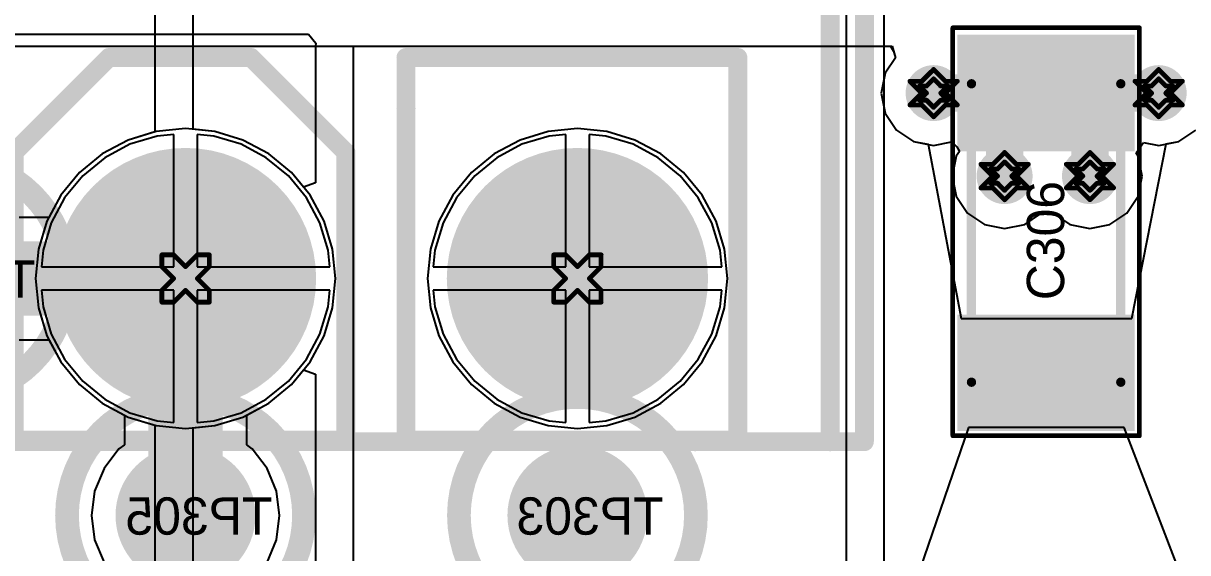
# Model space of a CAD drawing. Header units: millimetres. Extents: x 5 to 399, y 5 to 287.
# Drawn here: x 212.87 to 225.35, y 169.02 to 174.7 of the extents above; entities that cross this region are included whole.
import ezdxf

# ---------------------------------------------------------------- set-up
doc = ezdxf.new("R2010")
doc.units = ezdxf.units.MM
for name, color, linetype in [('BottomLayer', 5, 'Continuous'), ('BottomOverlay', 54, 'Continuous'), ('BottomPaste', 16, 'Continuous'), ('BottomSolder', 6, 'Continuous'), ('DrillDrawing', 1, 'Continuous'), ('DrillGuide', 244, 'Continuous'), ('Mechanical13', 56, 'Continuous'), ('MidLayer1', 16, 'Continuous'), ('MidLayer2', 76, 'Continuous'), ('MultiLayer', 9, 'Continuous'), ('PadHoleLayer', 156, 'Continuous'), ('TopLayer', 1, 'Continuous'), ('TopOverlay', 2, 'Continuous'), ('TopPaste', 8, 'Continuous'), ('TopSolder', 216, 'Continuous'), ('ViaHoleLayer', 16, 'Continuous')]:
    doc.layers.add(name, color=color, linetype=linetype)

# ---------------------------------------------------------------- blocks, each defined once
blk = doc.blocks.new('TP1_5MM_B_149')
at = {"layer": 'BottomLayer', "const_width": 0.75}
blk.add_lwpolyline([(-0.375, 0, 1), (0.375, 0, 1)], format="xyb", close=True, dxfattribs=at)
at = {"layer": 'BottomOverlay'}
for points, const_width in [([(1.27, 0, 1), (-1.27, 0, 1)], 0.254), ([(-1.333, 0, 1), (-1.206, 0, 1)], 0.127), ([(1.206, 0, 1), (1.333, 0, 1)], 0.127)]:
    blk.add_lwpolyline(points, format="xyb", close=True, dxfattribs=dict(at, const_width=const_width))
at = {"layer": 'BottomPaste', "const_width": 0.75}
blk.add_lwpolyline([(-0.375, 0, 1), (0.375, 0, 1)], format="xyb", close=True, dxfattribs=at)
at = {"layer": 'BottomSolder', "const_width": 0.75}
blk.add_lwpolyline([(-0.375, 0, 1), (0.375, 0, 1)], format="xyb", close=True, dxfattribs=at)
blk = doc.blocks.new('TP1_5MM_B_154')
at = {"layer": 'BottomLayer', "const_width": 0.75}
blk.add_lwpolyline([(-0.375, 0, 1), (0.375, 0, 1)], format="xyb", close=True, dxfattribs=at)
at = {"layer": 'BottomOverlay'}
for points, const_width in [([(1.27, 0, 1), (-1.27, 0, 1)], 0.254), ([(-1.333, 0, 1), (-1.206, 0, 1)], 0.127), ([(1.206, 0, 1), (1.333, 0, 1)], 0.127)]:
    blk.add_lwpolyline(points, format="xyb", close=True, dxfattribs=dict(at, const_width=const_width))
at = {"layer": 'BottomPaste', "const_width": 0.75}
blk.add_lwpolyline([(-0.375, 0, 1), (0.375, 0, 1)], format="xyb", close=True, dxfattribs=at)
at = {"layer": 'BottomSolder', "const_width": 0.75}
blk.add_lwpolyline([(-0.375, 0, 1), (0.375, 0, 1)], format="xyb", close=True, dxfattribs=at)
blk = doc.blocks.new('MOLEX_M_______4P_90_180____173')
at = {"layer": 'BottomLayer', "const_width": 1.35}
for points in [[(-2.775, -2.75, 1), (-1.425, -2.75, 1)], [(1.425, -2.75, 1), (2.775, -2.75, 1)]]:
    blk.add_lwpolyline(points, format="xyb", close=True, dxfattribs=at)
at = {"layer": 'BottomSolder', "const_width": 1.4}
for points in [[(-2.8, -2.75, 1), (-1.4, -2.75, 1)], [(1.4, -2.75, 1), (2.8, -2.75, 1)]]:
    blk.add_lwpolyline(points, format="xyb", close=True, dxfattribs=at)
at = {"layer": 'MidLayer1', "const_width": 1.35}
for points in [[(-2.775, -2.75, 1), (-1.425, -2.75, 1)], [(1.425, -2.75, 1), (2.775, -2.75, 1)]]:
    blk.add_lwpolyline(points, format="xyb", close=True, dxfattribs=at)
at = {"layer": 'MidLayer2', "const_width": 1.35}
for points in [[(-2.775, -2.75, 1), (-1.425, -2.75, 1)], [(1.425, -2.75, 1), (2.775, -2.75, 1)]]:
    blk.add_lwpolyline(points, format="xyb", close=True, dxfattribs=at)
at = {"layer": 'MultiLayer', "const_width": 1.35}
for points in [[(-2.775, -2.75, 1), (-1.425, -2.75, 1)], [(1.425, -2.75, 1), (2.775, -2.75, 1)]]:
    blk.add_lwpolyline(points, format="xyb", close=True, dxfattribs=at)
at = {"layer": 'PadHoleLayer', "const_width": 0.85}
for points in [[(-2.525, -2.75, 1), (-1.675, -2.75, 1)], [(1.675, -2.75, 1), (2.525, -2.75, 1)]]:
    blk.add_lwpolyline(points, format="xyb", close=True, dxfattribs=at)
at = {"layer": 'TopLayer', "const_width": 1.35}
for points in [[(-2.775, -2.75, 1), (-1.425, -2.75, 1)], [(1.425, -2.75, 1), (2.775, -2.75, 1)]]:
    blk.add_lwpolyline(points, format="xyb", close=True, dxfattribs=at)
at = {"layer": 'TopOverlay', "const_width": 0.203}
for points in [[(4.809, -4.5), (4.809, 16.644)], [(5.175, -4.5), (5.175, 5.054)], [(-3.937, -1.397), (-2.921, -0.381)], [(-2.921, -0.381), (-1.397, -0.381)], [(-1.397, -0.381), (-0.381, -1.397)], [(0.263, -0.928), (0.263, -0.381)], [(0.263, -0.381), (3.819, -0.381)], [(3.819, -0.928), (3.819, -0.381)], [(0.263, -4.484), (0.263, -0.928)], [(3.819, -4.484), (3.819, -0.928)], [(-3.937, -1.944), (-3.937, -1.397)], [(-0.381, -1.944), (-0.381, -1.397)], [(-3.937, -4.484), (-3.937, -1.944)], [(-0.381, -4.484), (-0.381, -1.944)], [(-5.173, -4.5), (3.363, -4.5)], [(-3.937, -4.484), (-0.381, -4.484)], [(0.263, -4.484), (3.819, -4.484)], [(3.363, -4.5), (4.809, -4.5)], [(4.809, -4.5), (5.175, -4.5)]]:
    blk.add_lwpolyline(points, dxfattribs=at)
at = {"layer": 'TopOverlay', "const_width": 0.102}
for points in [[(-2.972, -0.381, 1), (-2.87, -0.381, 1)], [(-2.972, -0.381, 1), (-2.87, -0.381, 1)], [(-1.448, -0.381, 1), (-1.346, -0.381, 1)], [(-1.448, -0.381, 1), (-1.346, -0.381, 1)], [(0.212, -0.381, 1), (0.314, -0.381, 1)], [(0.212, -0.381, 1), (0.314, -0.381, 1)], [(3.768, -0.381, 1), (3.87, -0.381, 1)], [(3.768, -0.381, 1), (3.87, -0.381, 1)], [(0.212, -0.928, 1), (0.314, -0.928, 1)], [(0.212, -0.928, 1), (0.314, -0.928, 1)], [(3.768, -0.928, 1), (3.87, -0.928, 1)], [(3.768, -0.928, 1), (3.87, -0.928, 1)], [(-3.988, -1.397, 1), (-3.886, -1.397, 1)], [(-3.988, -1.397, 1), (-3.886, -1.397, 1)], [(-0.432, -1.397, 1), (-0.33, -1.397, 1)], [(-0.432, -1.397, 1), (-0.33, -1.397, 1)], [(-3.988, -1.944, 1), (-3.886, -1.944, 1)], [(-3.988, -1.944, 1), (-3.886, -1.944, 1)], [(-0.432, -1.944, 1), (-0.33, -1.944, 1)], [(-0.432, -1.944, 1), (-0.33, -1.944, 1)], [(-3.988, -4.484, 1), (-3.886, -4.484, 1)], [(-3.988, -4.484, 1), (-3.886, -4.484, 1)], [(-0.432, -4.484, 1), (-0.33, -4.484, 1)], [(-0.432, -4.484, 1), (-0.33, -4.484, 1)], [(0.212, -4.484, 1), (0.314, -4.484, 1)], [(0.212, -4.484, 1), (0.314, -4.484, 1)], [(3.312, -4.5, 1), (3.414, -4.5, 1)], [(3.312, -4.5, 1), (3.414, -4.5, 1)], [(3.768, -4.484, 1), (3.87, -4.484, 1)], [(3.768, -4.484, 1), (3.87, -4.484, 1)], [(4.758, -4.5, 1), (4.86, -4.5, 1)], [(4.758, -4.5, 1), (4.86, -4.5, 1)], [(4.758, -4.5, 1), (4.86, -4.5, 1)], [(5.124, -4.5, 1), (5.225, -4.5, 1)], [(5.124, -4.5, 1), (5.225, -4.5, 1)]]:
    blk.add_lwpolyline(points, format="xyb", close=True, dxfattribs=at)
at = {"layer": 'TopSolder', "const_width": 1.4}
for points in [[(-2.8, -2.75, 1), (-1.4, -2.75, 1)], [(1.4, -2.75, 1), (2.8, -2.75, 1)]]:
    blk.add_lwpolyline(points, format="xyb", close=True, dxfattribs=at)
blk = doc.blocks.new('1206_C_231')
at = {"layer": 'Mechanical13', "const_width": 0.1}
for points in [[(1.6, 0.8), (-1.6, 0.8)], [(-1.6, -0.8), (-1.6, 0.8)], [(1.6, -0.8), (1.6, 0.8)], [(1.6, -0.8), (-1.6, -0.8)]]:
    blk.add_lwpolyline(points, dxfattribs=at)
at = {"layer": 'Mechanical13', "const_width": 0.05}
for points in [[(-1.625, 0.8, 1), (-1.575, 0.8, 1)], [(-1.625, 0.8, 1), (-1.575, 0.8, 1)], [(1.575, 0.8, 1), (1.625, 0.8, 1)], [(1.575, 0.8, 1), (1.625, 0.8, 1)], [(-1.625, -0.8, 1), (-1.575, -0.8, 1)], [(-1.625, -0.8, 1), (-1.575, -0.8, 1)], [(1.575, -0.8, 1), (1.625, -0.8, 1)], [(1.575, -0.8, 1), (1.625, -0.8, 1)]]:
    blk.add_lwpolyline(points, format="xyb", close=True, dxfattribs=at)
at = {"layer": 'TopLayer'}
for points in [[(-0.925, -0.9), (-0.925, 0.9), (-2.075, -0.9), (-2.075, 0.9)], [(2.075, -0.9), (2.075, 0.9), (0.925, -0.9), (0.925, 0.9)]]:
    blk.add_solid(points, dxfattribs=at)
at = {"layer": 'TopOverlay', "const_width": 0.05}
for points in [[(-2.2, -1), (-2.2, 1)], [(2.175, 1), (-2.2, 1)], [(2.175, -1), (2.175, 1)], [(2.175, -1), (-2.2, -1)]]:
    blk.add_lwpolyline(points, dxfattribs=at)
at = {"layer": 'TopOverlay', "const_width": 0.025}
for points in [[(-2.213, 1, 1), (-2.188, 1, 1)], [(-2.213, 1, 1), (-2.188, 1, 1)], [(2.163, 1, 1), (2.187, 1, 1)], [(2.163, 1, 1), (2.187, 1, 1)], [(-2.213, -1, 1), (-2.188, -1, 1)], [(-2.213, -1, 1), (-2.188, -1, 1)], [(2.163, -1, 1), (2.187, -1, 1)], [(2.163, -1, 1), (2.187, -1, 1)]]:
    blk.add_lwpolyline(points, format="xyb", close=True, dxfattribs=at)
at = {"layer": 'TopPaste'}
for points in [[(-0.925, -0.9), (-0.925, 0.9), (-2.075, -0.9), (-2.075, 0.9)], [(2.075, -0.9), (2.075, 0.9), (0.925, -0.9), (0.925, 0.9)]]:
    blk.add_solid(points, dxfattribs=at)
at = {"layer": 'TopSolder'}
for points in [[(-0.875, -0.95), (-0.875, 0.95), (-2.125, -0.95), (-2.125, 0.95)], [(2.125, -0.95), (2.125, 0.95), (0.875, -0.95), (0.875, 0.95)]]:
    blk.add_solid(points, dxfattribs=at)
blk = doc.blocks.new('TP1_5MM_B_295')
at = {"layer": 'BottomLayer', "const_width": 0.75}
blk.add_lwpolyline([(-0.375, 0, 1), (0.375, 0, 1)], format="xyb", close=True, dxfattribs=at)
at = {"layer": 'BottomOverlay'}
for points, const_width in [([(1.27, 0, 1), (-1.27, 0, 1)], 0.254), ([(-1.333, 0, 1), (-1.206, 0, 1)], 0.127), ([(1.206, 0, 1), (1.333, 0, 1)], 0.127)]:
    blk.add_lwpolyline(points, format="xyb", close=True, dxfattribs=dict(at, const_width=const_width))
at = {"layer": 'BottomPaste', "const_width": 0.75}
blk.add_lwpolyline([(-0.375, 0, 1), (0.375, 0, 1)], format="xyb", close=True, dxfattribs=at)
at = {"layer": 'BottomSolder', "const_width": 0.75}
blk.add_lwpolyline([(-0.375, 0, 1), (0.375, 0, 1)], format="xyb", close=True, dxfattribs=at)

msp = doc.modelspace()

# ---------------------------------------------------------------- linework, layer by layer
at = {"layer": 'BottomLayer'}
for p, q in [((203.922, 174.582), (215.93, 174.582)), ((215.93, 174.582), (216.01, 174.484)), ((216.01, 174.484), (216.005, 174.455)), ((216.005, 174.455), (216.005, 172.988)), ((216.412, 168.563), (216.412, 174.455)), ((216.412, 174.455), (222.184, 174.455)), ((222.184, 174.455), (222.22, 174.328)), ((222.22, 174.328), (222.111, 174.165)), ((222.111, 174.165), (222.068, 173.95)), ((222.068, 173.95), (222.111, 173.736)), ((222.111, 173.736), (222.233, 173.554)), ((214.299, 173.539), (213.997, 173.447)), ((214.612, 173.57), (214.299, 173.539)), ((214.926, 173.539), (214.612, 173.57)), ((215.228, 173.447), (214.926, 173.539)), ((218.509, 173.489), (218.216, 173.401)), ((218.687, 173.507), (218.509, 173.489)), ((218.687, 172.087), (218.687, 173.507)), ((219.116, 173.489), (218.937, 173.507)), ((218.937, 173.507), (218.937, 172.087)), ((219.408, 173.401), (219.116, 173.489)), ((222.233, 173.554), (222.415, 173.432)), ((225.256, 173.432), (225.438, 173.554)), ((213.997, 173.447), (213.719, 173.299)), ((215.506, 173.299), (215.228, 173.447)), ((218.216, 173.401), (217.947, 173.257)), ((219.678, 173.257), (219.408, 173.401)), ((222.415, 173.432), (222.629, 173.389)), ((222.629, 173.389), (222.822, 173.428)), ((222.822, 173.428), (222.877, 173.375)), ((222.877, 173.375), (222.906, 173.325)), ((224.799, 173.309), (224.877, 173.422)), ((224.877, 173.422), (225.041, 173.389)), ((225.041, 173.389), (225.256, 173.432)), ((213.719, 173.299), (213.476, 173.099)), ((215.749, 173.099), (215.506, 173.299)), ((217.947, 173.257), (217.711, 173.063)), ((219.914, 173.063), (219.678, 173.257)), ((222.872, 173.274), (222.829, 173.06)), ((222.906, 173.325), (222.872, 173.274)), ((224.823, 173.274), (224.799, 173.309)), ((224.865, 173.06), (224.823, 173.274)), ((213.476, 173.099), (213.276, 172.855)), ((215.878, 172.942), (215.749, 173.099)), ((216.005, 172.988), (215.878, 172.942)), ((217.711, 173.063), (217.517, 172.827)), ((220.107, 172.827), (219.914, 173.063)), ((222.829, 173.06), (222.872, 172.845)), ((224.823, 172.845), (224.865, 173.06)), ((213.276, 172.855), (213.149, 172.617)), ((222.872, 172.845), (222.994, 172.663)), ((224.701, 172.663), (224.823, 172.845)), ((217.517, 172.827), (217.373, 172.558)), ((220.251, 172.558), (220.107, 172.827)), ((213.149, 172.617), (212.83, 172.617)), ((222.994, 172.663), (223.176, 172.542)), ((223.605, 172.542), (223.765, 172.649)), ((223.765, 172.649), (223.847, 172.659)), ((223.847, 172.659), (223.93, 172.649)), ((223.93, 172.649), (224.09, 172.542)), ((224.519, 172.542), (224.701, 172.663)), ((217.373, 172.558), (217.285, 172.266)), ((220.34, 172.266), (220.251, 172.558)), ((223.176, 172.542), (223.39, 172.499)), ((223.39, 172.499), (223.605, 172.542)), ((224.09, 172.542), (224.305, 172.499)), ((224.305, 172.499), (224.519, 172.542)), ((217.285, 172.266), (217.267, 172.087)), ((220.358, 172.087), (220.34, 172.266)), ((217.267, 172.087), (218.687, 172.087)), ((218.937, 172.087), (220.358, 172.087)), ((218.687, 171.837), (217.267, 171.837)), ((217.267, 171.837), (217.285, 171.658)), ((218.687, 170.417), (218.687, 171.837)), ((220.358, 171.837), (218.937, 171.837)), ((218.937, 171.837), (218.937, 170.417)), ((220.34, 171.658), (220.358, 171.837)), ((217.285, 171.658), (217.373, 171.366)), ((220.251, 171.366), (220.34, 171.658)), ((217.373, 171.366), (217.517, 171.096)), ((220.107, 171.096), (220.251, 171.366)), ((212.83, 171.306), (213.149, 171.306)), ((213.149, 171.306), (213.276, 171.069)), ((217.517, 171.096), (217.711, 170.86)), ((219.914, 170.86), (220.107, 171.096)), ((213.276, 171.069), (213.476, 170.825)), ((215.749, 170.825), (215.878, 170.981)), ((215.878, 170.981), (216.005, 170.936)), ((216.005, 170.936), (216.005, 168.563)), ((217.711, 170.86), (217.947, 170.667)), ((219.678, 170.667), (219.914, 170.86)), ((213.476, 170.825), (213.719, 170.625)), ((215.506, 170.625), (215.749, 170.825)), ((213.719, 170.625), (213.957, 170.498)), ((215.268, 170.498), (215.506, 170.625)), ((217.947, 170.667), (218.216, 170.523)), ((219.408, 170.523), (219.678, 170.667)), ((213.957, 170.498), (213.957, 170.179)), ((215.268, 170.179), (215.268, 170.498)), ((218.216, 170.523), (218.509, 170.434)), ((219.116, 170.434), (219.408, 170.523)), ((218.509, 170.434), (218.687, 170.417)), ((218.937, 170.417), (219.116, 170.434)), ((213.899, 170.135), (213.739, 169.926)), ((213.957, 170.179), (213.899, 170.135)), ((215.326, 170.135), (215.268, 170.179)), ((215.486, 169.926), (215.326, 170.135)), ((213.739, 169.926), (213.638, 169.683)), ((215.587, 169.683), (215.486, 169.926)), ((213.638, 169.683), (213.604, 169.422)), ((215.621, 169.422), (215.587, 169.683)), ((213.604, 169.422), (213.638, 169.161)), ((215.587, 169.161), (215.621, 169.422)), ((213.638, 169.161), (213.739, 168.917)), ((215.486, 168.917), (215.587, 169.161))]:
    msp.add_line(p, q, dxfattribs=at)
for points, const_width in [([(222.479, 173.95, 1), (222.779, 173.95, 1)], 0.3), ([(224.891, 173.95, 1), (225.191, 173.95, 1)], 0.3), ([(223.24, 173.06, 1), (223.54, 173.06, 1)], 0.3), ([(224.155, 173.06, 1), (224.455, 173.06, 1)], 0.3), ([(214.412, 171.962, 1), (214.812, 171.962, 1)], 0.4), ([(214.412, 171.962, 1), (214.812, 171.962, 1)], 0.4), ([(214.412, 169.422, 1), (214.812, 169.422, 1)], 0.4)]:
    msp.add_lwpolyline(points, format="xyb", close=True, dxfattribs=dict(at, const_width=const_width))
at = {"layer": 'BottomLayer', "const_width": 0.8}
for points in [[(212.072, 171.962), (214.612, 171.962)], [(214.612, 169.422), (214.612, 171.962)]]:
    msp.add_lwpolyline(points, dxfattribs=at)
at = {"layer": 'DrillDrawing', "const_width": 0.0508}
for points in [[(222.502, 174.077), (222.629, 174.204)], [(222.629, 174.204), (222.756, 174.077)], [(224.914, 174.077), (225.041, 174.204)], [(225.041, 174.204), (225.168, 174.077)], [(222.375, 174.077), (222.502, 173.95)], [(222.375, 174.077), (222.502, 174.077)], [(222.553, 174.026), (222.629, 174.103)], [(222.629, 174.103), (222.705, 174.026)], [(222.756, 174.077), (222.883, 174.077)], [(222.756, 173.95), (222.883, 174.077)], [(224.787, 174.077), (224.914, 173.95)], [(224.787, 174.077), (224.914, 174.077)], [(224.965, 174.026), (225.041, 174.103)], [(225.041, 174.103), (225.117, 174.026)], [(225.168, 174.077), (225.295, 174.077)], [(225.168, 173.95), (225.295, 174.077)], [(222.375, 173.823), (222.502, 173.95)], [(222.477, 174.026), (222.553, 173.95)], [(222.477, 174.026), (222.553, 174.026)], [(222.477, 173.874), (222.553, 173.95)], [(222.705, 174.026), (222.782, 174.026)], [(222.705, 173.95), (222.782, 174.026)], [(222.705, 173.95), (222.782, 173.874)], [(222.756, 173.95), (222.883, 173.823)], [(224.787, 173.823), (224.914, 173.95)], [(224.889, 174.026), (224.965, 173.95)], [(224.889, 174.026), (224.965, 174.026)], [(224.889, 173.874), (224.965, 173.95)], [(225.117, 174.026), (225.194, 174.026)], [(225.117, 173.95), (225.194, 174.026)], [(225.117, 173.95), (225.194, 173.874)], [(225.168, 173.95), (225.295, 173.823)], [(222.375, 173.823), (222.502, 173.823)], [(222.477, 173.874), (222.553, 173.874)], [(222.502, 173.823), (222.629, 173.696)], [(222.553, 173.874), (222.629, 173.798)], [(222.629, 173.798), (222.705, 173.874)], [(222.629, 173.696), (222.756, 173.823)], [(222.705, 173.874), (222.782, 173.874)], [(222.756, 173.823), (222.883, 173.823)], [(224.787, 173.823), (224.914, 173.823)], [(224.889, 173.874), (224.965, 173.874)], [(224.914, 173.823), (225.041, 173.696)], [(224.965, 173.874), (225.041, 173.798)], [(225.041, 173.798), (225.117, 173.874)], [(225.041, 173.696), (225.168, 173.823)], [(225.117, 173.874), (225.194, 173.874)], [(225.168, 173.823), (225.295, 173.823)], [(223.263, 173.187), (223.39, 173.314)], [(223.39, 173.314), (223.517, 173.187)], [(224.178, 173.187), (224.305, 173.314)], [(224.305, 173.314), (224.432, 173.187)], [(223.136, 173.187), (223.263, 173.06)], [(223.136, 173.187), (223.263, 173.187)], [(223.314, 173.136), (223.39, 173.212)], [(223.39, 173.212), (223.466, 173.136)], [(223.517, 173.187), (223.644, 173.187)], [(223.517, 173.06), (223.644, 173.187)], [(224.051, 173.187), (224.178, 173.06)], [(224.051, 173.187), (224.178, 173.187)], [(224.228, 173.136), (224.305, 173.212)], [(224.305, 173.212), (224.381, 173.136)], [(224.432, 173.187), (224.559, 173.187)], [(224.432, 173.06), (224.559, 173.187)], [(223.136, 172.933), (223.263, 173.06)], [(223.238, 173.136), (223.314, 173.06)], [(223.238, 173.136), (223.314, 173.136)], [(223.238, 172.984), (223.314, 173.06)], [(223.466, 173.136), (223.543, 173.136)], [(223.466, 173.06), (223.543, 173.136)], [(223.466, 173.06), (223.543, 172.984)], [(223.517, 173.06), (223.644, 172.933)], [(224.051, 172.933), (224.178, 173.06)], [(224.152, 173.136), (224.228, 173.06)], [(224.152, 173.136), (224.228, 173.136)], [(224.152, 172.984), (224.228, 173.06)], [(224.381, 173.136), (224.457, 173.136)], [(224.381, 173.06), (224.457, 173.136)], [(224.381, 173.06), (224.457, 172.984)], [(224.432, 173.06), (224.559, 172.933)], [(223.136, 172.933), (223.263, 172.933)], [(223.238, 172.984), (223.314, 172.984)], [(223.263, 172.933), (223.39, 172.806)], [(223.314, 172.984), (223.39, 172.907)], [(223.39, 172.907), (223.466, 172.984)], [(223.39, 172.806), (223.517, 172.933)], [(223.466, 172.984), (223.543, 172.984)], [(223.517, 172.933), (223.644, 172.933)], [(224.051, 172.933), (224.178, 172.933)], [(224.152, 172.984), (224.228, 172.984)], [(224.178, 172.933), (224.305, 172.806)], [(224.228, 172.984), (224.305, 172.907)], [(224.305, 172.907), (224.381, 172.984)], [(224.305, 172.806), (224.432, 172.933)], [(224.381, 172.984), (224.457, 172.984)], [(224.432, 172.933), (224.559, 172.933)], [(214.358, 172.089), (214.358, 172.216)], [(214.358, 172.216), (214.485, 172.216)], [(214.485, 172.216), (214.612, 172.089)], [(214.612, 172.089), (214.739, 172.216)], [(214.739, 172.216), (214.866, 172.216)], [(214.866, 172.089), (214.866, 172.216)], [(218.558, 172.089), (218.558, 172.216)], [(218.558, 172.216), (218.685, 172.216)], [(218.685, 172.216), (218.812, 172.089)], [(218.812, 172.089), (218.939, 172.216)], [(218.939, 172.216), (219.066, 172.216)], [(219.066, 172.089), (219.066, 172.216)], [(214.358, 172.089), (214.485, 171.962)], [(214.739, 171.962), (214.866, 172.089)], [(218.558, 172.089), (218.685, 171.962)], [(218.939, 171.962), (219.066, 172.089)], [(214.358, 171.835), (214.485, 171.962)], [(214.739, 171.962), (214.866, 171.835)], [(218.558, 171.835), (218.685, 171.962)], [(218.939, 171.962), (219.066, 171.835)], [(214.358, 171.708), (214.358, 171.835)], [(214.485, 171.708), (214.612, 171.835)], [(214.612, 171.835), (214.739, 171.708)], [(214.866, 171.708), (214.866, 171.835)], [(218.558, 171.708), (218.558, 171.835)], [(218.685, 171.708), (218.812, 171.835)], [(218.812, 171.835), (218.939, 171.708)], [(219.066, 171.708), (219.066, 171.835)], [(214.358, 171.708), (214.485, 171.708)], [(214.739, 171.708), (214.866, 171.708)], [(218.558, 171.708), (218.685, 171.708)], [(218.939, 171.708), (219.066, 171.708)]]:
    msp.add_lwpolyline(points, dxfattribs=at)
at = {"layer": 'DrillDrawing', "const_width": 0.0254}
for points in [[(222.616, 174.204, 1), (222.642, 174.204, 1)], [(222.616, 174.204, 1), (222.642, 174.204, 1)], [(225.028, 174.204, 1), (225.054, 174.204, 1)], [(225.028, 174.204, 1), (225.054, 174.204, 1)], [(222.362, 174.077, 1), (222.388, 174.077, 1)], [(222.362, 174.077, 1), (222.388, 174.077, 1)], [(222.489, 174.077, 1), (222.515, 174.077, 1)], [(222.489, 174.077, 1), (222.515, 174.077, 1)], [(222.616, 174.103, 1), (222.642, 174.103, 1)], [(222.616, 174.103, 1), (222.642, 174.103, 1)], [(222.743, 174.077, 1), (222.769, 174.077, 1)], [(222.743, 174.077, 1), (222.769, 174.077, 1)], [(222.87, 174.077, 1), (222.896, 174.077, 1)], [(222.87, 174.077, 1), (222.896, 174.077, 1)], [(224.774, 174.077, 1), (224.8, 174.077, 1)], [(224.774, 174.077, 1), (224.8, 174.077, 1)], [(224.901, 174.077, 1), (224.927, 174.077, 1)], [(224.901, 174.077, 1), (224.927, 174.077, 1)], [(225.028, 174.103, 1), (225.054, 174.103, 1)], [(225.028, 174.103, 1), (225.054, 174.103, 1)], [(225.155, 174.077, 1), (225.181, 174.077, 1)], [(225.155, 174.077, 1), (225.181, 174.077, 1)], [(225.282, 174.077, 1), (225.308, 174.077, 1)], [(225.282, 174.077, 1), (225.308, 174.077, 1)], [(222.464, 174.026, 1), (222.489, 174.026, 1)], [(222.464, 174.026, 1), (222.489, 174.026, 1)], [(222.489, 173.95, 1), (222.515, 173.95, 1)], [(222.489, 173.95, 1), (222.515, 173.95, 1)], [(222.54, 174.026, 1), (222.566, 174.026, 1)], [(222.54, 174.026, 1), (222.566, 174.026, 1)], [(222.54, 173.95, 1), (222.566, 173.95, 1)], [(222.54, 173.95, 1), (222.566, 173.95, 1)], [(222.693, 174.026, 1), (222.718, 174.026, 1)], [(222.693, 174.026, 1), (222.718, 174.026, 1)], [(222.693, 173.95, 1), (222.718, 173.95, 1)], [(222.693, 173.95, 1), (222.718, 173.95, 1)], [(222.743, 173.95, 1), (222.769, 173.95, 1)], [(222.743, 173.95, 1), (222.769, 173.95, 1)], [(222.769, 174.026, 1), (222.794, 174.026, 1)], [(222.769, 174.026, 1), (222.794, 174.026, 1)], [(224.876, 174.026, 1), (224.901, 174.026, 1)], [(224.876, 174.026, 1), (224.901, 174.026, 1)], [(224.901, 173.95, 1), (224.927, 173.95, 1)], [(224.901, 173.95, 1), (224.927, 173.95, 1)], [(224.952, 174.026, 1), (224.978, 174.026, 1)], [(224.952, 174.026, 1), (224.978, 174.026, 1)], [(224.952, 173.95, 1), (224.978, 173.95, 1)], [(224.952, 173.95, 1), (224.978, 173.95, 1)], [(225.105, 174.026, 1), (225.13, 174.026, 1)], [(225.105, 174.026, 1), (225.13, 174.026, 1)], [(225.105, 173.95, 1), (225.13, 173.95, 1)], [(225.105, 173.95, 1), (225.13, 173.95, 1)], [(225.155, 173.95, 1), (225.181, 173.95, 1)], [(225.155, 173.95, 1), (225.181, 173.95, 1)], [(225.181, 174.026, 1), (225.206, 174.026, 1)], [(225.181, 174.026, 1), (225.206, 174.026, 1)], [(222.362, 173.823, 1), (222.388, 173.823, 1)], [(222.362, 173.823, 1), (222.388, 173.823, 1)], [(222.464, 173.874, 1), (222.489, 173.874, 1)], [(222.464, 173.874, 1), (222.489, 173.874, 1)], [(222.489, 173.823, 1), (222.515, 173.823, 1)], [(222.489, 173.823, 1), (222.515, 173.823, 1)], [(222.54, 173.874, 1), (222.566, 173.874, 1)], [(222.54, 173.874, 1), (222.566, 173.874, 1)], [(222.693, 173.874, 1), (222.718, 173.874, 1)], [(222.693, 173.874, 1), (222.718, 173.874, 1)], [(222.743, 173.823, 1), (222.769, 173.823, 1)], [(222.743, 173.823, 1), (222.769, 173.823, 1)], [(222.769, 173.874, 1), (222.794, 173.874, 1)], [(222.769, 173.874, 1), (222.794, 173.874, 1)], [(222.87, 173.823, 1), (222.896, 173.823, 1)], [(222.87, 173.823, 1), (222.896, 173.823, 1)], [(224.774, 173.823, 1), (224.8, 173.823, 1)], [(224.774, 173.823, 1), (224.8, 173.823, 1)], [(224.876, 173.874, 1), (224.901, 173.874, 1)], [(224.876, 173.874, 1), (224.901, 173.874, 1)], [(224.901, 173.823, 1), (224.927, 173.823, 1)], [(224.901, 173.823, 1), (224.927, 173.823, 1)], [(224.952, 173.874, 1), (224.978, 173.874, 1)], [(224.952, 173.874, 1), (224.978, 173.874, 1)], [(225.105, 173.874, 1), (225.13, 173.874, 1)], [(225.105, 173.874, 1), (225.13, 173.874, 1)], [(225.155, 173.823, 1), (225.181, 173.823, 1)], [(225.155, 173.823, 1), (225.181, 173.823, 1)], [(225.181, 173.874, 1), (225.206, 173.874, 1)], [(225.181, 173.874, 1), (225.206, 173.874, 1)], [(225.282, 173.823, 1), (225.308, 173.823, 1)], [(225.282, 173.823, 1), (225.308, 173.823, 1)], [(222.616, 173.798, 1), (222.642, 173.798, 1)], [(222.616, 173.798, 1), (222.642, 173.798, 1)], [(222.616, 173.696, 1), (222.642, 173.696, 1)], [(222.616, 173.696, 1), (222.642, 173.696, 1)], [(225.028, 173.798, 1), (225.054, 173.798, 1)], [(225.028, 173.798, 1), (225.054, 173.798, 1)], [(225.028, 173.696, 1), (225.054, 173.696, 1)], [(225.028, 173.696, 1), (225.054, 173.696, 1)], [(223.377, 173.314, 1), (223.403, 173.314, 1)], [(223.377, 173.314, 1), (223.403, 173.314, 1)], [(224.292, 173.314, 1), (224.317, 173.314, 1)], [(224.292, 173.314, 1), (224.317, 173.314, 1)], [(223.123, 173.187, 1), (223.149, 173.187, 1)], [(223.123, 173.187, 1), (223.149, 173.187, 1)], [(223.25, 173.187, 1), (223.276, 173.187, 1)], [(223.25, 173.187, 1), (223.276, 173.187, 1)], [(223.377, 173.212, 1), (223.403, 173.212, 1)], [(223.377, 173.212, 1), (223.403, 173.212, 1)], [(223.504, 173.187, 1), (223.53, 173.187, 1)], [(223.504, 173.187, 1), (223.53, 173.187, 1)], [(223.631, 173.187, 1), (223.657, 173.187, 1)], [(223.631, 173.187, 1), (223.657, 173.187, 1)], [(224.038, 173.187, 1), (224.063, 173.187, 1)], [(224.038, 173.187, 1), (224.063, 173.187, 1)], [(224.165, 173.187, 1), (224.19, 173.187, 1)], [(224.165, 173.187, 1), (224.19, 173.187, 1)], [(224.292, 173.212, 1), (224.317, 173.212, 1)], [(224.292, 173.212, 1), (224.317, 173.212, 1)], [(224.419, 173.187, 1), (224.444, 173.187, 1)], [(224.419, 173.187, 1), (224.444, 173.187, 1)], [(224.546, 173.187, 1), (224.571, 173.187, 1)], [(224.546, 173.187, 1), (224.571, 173.187, 1)], [(223.225, 173.136, 1), (223.25, 173.136, 1)], [(223.225, 173.136, 1), (223.25, 173.136, 1)], [(223.25, 173.06, 1), (223.276, 173.06, 1)], [(223.25, 173.06, 1), (223.276, 173.06, 1)], [(223.301, 173.136, 1), (223.327, 173.136, 1)], [(223.301, 173.136, 1), (223.327, 173.136, 1)], [(223.301, 173.06, 1), (223.327, 173.06, 1)], [(223.301, 173.06, 1), (223.327, 173.06, 1)], [(223.454, 173.136, 1), (223.479, 173.136, 1)], [(223.454, 173.136, 1), (223.479, 173.136, 1)], [(223.454, 173.06, 1), (223.479, 173.06, 1)], [(223.454, 173.06, 1), (223.479, 173.06, 1)], [(223.504, 173.06, 1), (223.53, 173.06, 1)], [(223.504, 173.06, 1), (223.53, 173.06, 1)], [(223.53, 173.136, 1), (223.555, 173.136, 1)], [(223.53, 173.136, 1), (223.555, 173.136, 1)], [(224.139, 173.136, 1), (224.165, 173.136, 1)], [(224.139, 173.136, 1), (224.165, 173.136, 1)], [(224.165, 173.06, 1), (224.19, 173.06, 1)], [(224.165, 173.06, 1), (224.19, 173.06, 1)], [(224.216, 173.136, 1), (224.241, 173.136, 1)], [(224.216, 173.136, 1), (224.241, 173.136, 1)], [(224.216, 173.06, 1), (224.241, 173.06, 1)], [(224.216, 173.06, 1), (224.241, 173.06, 1)], [(224.368, 173.136, 1), (224.393, 173.136, 1)], [(224.368, 173.136, 1), (224.393, 173.136, 1)], [(224.368, 173.06, 1), (224.393, 173.06, 1)], [(224.368, 173.06, 1), (224.393, 173.06, 1)], [(224.419, 173.06, 1), (224.444, 173.06, 1)], [(224.419, 173.06, 1), (224.444, 173.06, 1)], [(224.444, 173.136, 1), (224.47, 173.136, 1)], [(224.444, 173.136, 1), (224.47, 173.136, 1)], [(223.123, 172.933, 1), (223.149, 172.933, 1)], [(223.123, 172.933, 1), (223.149, 172.933, 1)], [(223.225, 172.984, 1), (223.25, 172.984, 1)], [(223.225, 172.984, 1), (223.25, 172.984, 1)], [(223.25, 172.933, 1), (223.276, 172.933, 1)], [(223.25, 172.933, 1), (223.276, 172.933, 1)], [(223.301, 172.984, 1), (223.327, 172.984, 1)], [(223.301, 172.984, 1), (223.327, 172.984, 1)], [(223.454, 172.984, 1), (223.479, 172.984, 1)], [(223.454, 172.984, 1), (223.479, 172.984, 1)], [(223.504, 172.933, 1), (223.53, 172.933, 1)], [(223.504, 172.933, 1), (223.53, 172.933, 1)], [(223.53, 172.984, 1), (223.555, 172.984, 1)], [(223.53, 172.984, 1), (223.555, 172.984, 1)], [(223.631, 172.933, 1), (223.657, 172.933, 1)], [(223.631, 172.933, 1), (223.657, 172.933, 1)], [(224.038, 172.933, 1), (224.063, 172.933, 1)], [(224.038, 172.933, 1), (224.063, 172.933, 1)], [(224.139, 172.984, 1), (224.165, 172.984, 1)], [(224.139, 172.984, 1), (224.165, 172.984, 1)], [(224.165, 172.933, 1), (224.19, 172.933, 1)], [(224.165, 172.933, 1), (224.19, 172.933, 1)], [(224.216, 172.984, 1), (224.241, 172.984, 1)], [(224.216, 172.984, 1), (224.241, 172.984, 1)], [(224.368, 172.984, 1), (224.393, 172.984, 1)], [(224.368, 172.984, 1), (224.393, 172.984, 1)], [(224.419, 172.933, 1), (224.444, 172.933, 1)], [(224.419, 172.933, 1), (224.444, 172.933, 1)], [(224.444, 172.984, 1), (224.47, 172.984, 1)], [(224.444, 172.984, 1), (224.47, 172.984, 1)], [(224.546, 172.933, 1), (224.571, 172.933, 1)], [(224.546, 172.933, 1), (224.571, 172.933, 1)], [(223.377, 172.907, 1), (223.403, 172.907, 1)], [(223.377, 172.907, 1), (223.403, 172.907, 1)], [(223.377, 172.806, 1), (223.403, 172.806, 1)], [(223.377, 172.806, 1), (223.403, 172.806, 1)], [(224.292, 172.907, 1), (224.317, 172.907, 1)], [(224.292, 172.907, 1), (224.317, 172.907, 1)], [(224.292, 172.806, 1), (224.317, 172.806, 1)], [(224.292, 172.806, 1), (224.317, 172.806, 1)], [(214.346, 172.216, 1), (214.371, 172.216, 1)], [(214.346, 172.216, 1), (214.371, 172.216, 1)], [(214.473, 172.216, 1), (214.498, 172.216, 1)], [(214.473, 172.216, 1), (214.498, 172.216, 1)], [(214.727, 172.216, 1), (214.752, 172.216, 1)], [(214.727, 172.216, 1), (214.752, 172.216, 1)], [(214.854, 172.216, 1), (214.879, 172.216, 1)], [(214.854, 172.216, 1), (214.879, 172.216, 1)], [(218.546, 172.216, 1), (218.571, 172.216, 1)], [(218.546, 172.216, 1), (218.571, 172.216, 1)], [(218.673, 172.216, 1), (218.698, 172.216, 1)], [(218.673, 172.216, 1), (218.698, 172.216, 1)], [(218.927, 172.216, 1), (218.952, 172.216, 1)], [(218.927, 172.216, 1), (218.952, 172.216, 1)], [(219.054, 172.216, 1), (219.079, 172.216, 1)], [(219.054, 172.216, 1), (219.079, 172.216, 1)], [(214.346, 172.089, 1), (214.371, 172.089, 1)], [(214.346, 172.089, 1), (214.371, 172.089, 1)], [(214.6, 172.089, 1), (214.625, 172.089, 1)], [(214.6, 172.089, 1), (214.625, 172.089, 1)], [(214.854, 172.089, 1), (214.879, 172.089, 1)], [(214.854, 172.089, 1), (214.879, 172.089, 1)], [(218.546, 172.089, 1), (218.571, 172.089, 1)], [(218.546, 172.089, 1), (218.571, 172.089, 1)], [(218.8, 172.089, 1), (218.825, 172.089, 1)], [(218.8, 172.089, 1), (218.825, 172.089, 1)], [(219.054, 172.089, 1), (219.079, 172.089, 1)], [(219.054, 172.089, 1), (219.079, 172.089, 1)], [(214.473, 171.962, 1), (214.498, 171.962, 1)], [(214.473, 171.962, 1), (214.498, 171.962, 1)], [(214.727, 171.962, 1), (214.752, 171.962, 1)], [(214.727, 171.962, 1), (214.752, 171.962, 1)], [(218.673, 171.962, 1), (218.698, 171.962, 1)], [(218.673, 171.962, 1), (218.698, 171.962, 1)], [(218.927, 171.962, 1), (218.952, 171.962, 1)], [(218.927, 171.962, 1), (218.952, 171.962, 1)], [(214.346, 171.835, 1), (214.371, 171.835, 1)], [(214.346, 171.835, 1), (214.371, 171.835, 1)], [(214.6, 171.835, 1), (214.625, 171.835, 1)], [(214.6, 171.835, 1), (214.625, 171.835, 1)], [(214.854, 171.835, 1), (214.879, 171.835, 1)], [(214.854, 171.835, 1), (214.879, 171.835, 1)], [(218.546, 171.835, 1), (218.571, 171.835, 1)], [(218.546, 171.835, 1), (218.571, 171.835, 1)], [(218.8, 171.835, 1), (218.825, 171.835, 1)], [(218.8, 171.835, 1), (218.825, 171.835, 1)], [(219.054, 171.835, 1), (219.079, 171.835, 1)], [(219.054, 171.835, 1), (219.079, 171.835, 1)], [(214.346, 171.708, 1), (214.371, 171.708, 1)], [(214.346, 171.708, 1), (214.371, 171.708, 1)], [(214.473, 171.708, 1), (214.498, 171.708, 1)], [(214.473, 171.708, 1), (214.498, 171.708, 1)], [(214.727, 171.708, 1), (214.752, 171.708, 1)], [(214.727, 171.708, 1), (214.752, 171.708, 1)], [(214.854, 171.708, 1), (214.879, 171.708, 1)], [(214.854, 171.708, 1), (214.879, 171.708, 1)], [(218.546, 171.708, 1), (218.571, 171.708, 1)], [(218.546, 171.708, 1), (218.571, 171.708, 1)], [(218.673, 171.708, 1), (218.698, 171.708, 1)], [(218.673, 171.708, 1), (218.698, 171.708, 1)], [(218.927, 171.708, 1), (218.952, 171.708, 1)], [(218.927, 171.708, 1), (218.952, 171.708, 1)], [(219.054, 171.708, 1), (219.079, 171.708, 1)], [(219.054, 171.708, 1), (219.079, 171.708, 1)]]:
    msp.add_lwpolyline(points, format="xyb", close=True, dxfattribs=at)
at = {"layer": 'DrillGuide', "const_width": 0.125}
for points in [[(222.567, 173.95, 1), (222.692, 173.95, 1)], [(224.979, 173.95, 1), (225.104, 173.95, 1)], [(223.328, 173.06, 1), (223.453, 173.06, 1)], [(224.242, 173.06, 1), (224.367, 173.06, 1)]]:
    msp.add_lwpolyline(points, format="xyb", close=True, dxfattribs=at)
at = {"layer": 'MidLayer1'}
for p, q in [((221.691, 178.361), (221.691, 166.621)), ((222.099, 166.621), (222.099, 178.362)), ((214.285, 175.862), (214.285, 173.534)), ((214.693, 173.562), (214.693, 175.862)), ((214.285, 173.534), (213.997, 173.447)), ((214.926, 173.539), (214.693, 173.562)), ((215.228, 173.447), (214.926, 173.539)), ((218.499, 173.539), (218.197, 173.447)), ((218.812, 173.57), (218.499, 173.539)), ((219.126, 173.539), (218.812, 173.57)), ((219.428, 173.447), (219.126, 173.539)), ((213.997, 173.447), (213.719, 173.299)), ((215.506, 173.299), (215.228, 173.447)), ((218.197, 173.447), (217.919, 173.299)), ((219.706, 173.299), (219.428, 173.447)), ((213.719, 173.299), (213.476, 173.099)), ((215.749, 173.099), (215.506, 173.299)), ((217.919, 173.299), (217.676, 173.099)), ((219.949, 173.099), (219.706, 173.299)), ((213.476, 173.099), (213.276, 172.855)), ((215.949, 172.855), (215.749, 173.099)), ((217.676, 173.099), (217.476, 172.855)), ((220.149, 172.855), (219.949, 173.099)), ((213.276, 172.855), (213.127, 172.577)), ((216.098, 172.577), (215.949, 172.855)), ((217.476, 172.855), (217.327, 172.577)), ((220.298, 172.577), (220.149, 172.855)), ((213.127, 172.577), (213.036, 172.275)), ((216.189, 172.275), (216.098, 172.577)), ((217.327, 172.577), (217.236, 172.275)), ((220.389, 172.275), (220.298, 172.577)), ((213.036, 172.275), (213.005, 171.962)), ((216.22, 171.962), (216.189, 172.275)), ((217.236, 172.275), (217.205, 171.962)), ((220.42, 171.962), (220.389, 172.275)), ((213.005, 171.962), (213.036, 171.648)), ((216.189, 171.648), (216.22, 171.962)), ((217.205, 171.962), (217.236, 171.648)), ((220.389, 171.648), (220.42, 171.962)), ((213.036, 171.648), (213.127, 171.347)), ((216.098, 171.347), (216.189, 171.648)), ((217.236, 171.648), (217.327, 171.347)), ((220.298, 171.347), (220.389, 171.648)), ((213.127, 171.347), (213.276, 171.069)), ((215.949, 171.069), (216.098, 171.347)), ((217.327, 171.347), (217.476, 171.069)), ((220.149, 171.069), (220.298, 171.347)), ((213.276, 171.069), (213.476, 170.825)), ((215.749, 170.825), (215.949, 171.069)), ((217.476, 171.069), (217.676, 170.825)), ((219.949, 170.825), (220.149, 171.069)), ((213.476, 170.825), (213.719, 170.625)), ((215.506, 170.625), (215.749, 170.825)), ((217.676, 170.825), (217.919, 170.625)), ((219.706, 170.625), (219.949, 170.825)), ((213.719, 170.625), (213.997, 170.476)), ((215.228, 170.476), (215.506, 170.625)), ((217.919, 170.625), (218.197, 170.476)), ((219.428, 170.476), (219.706, 170.625)), ((213.997, 170.476), (214.285, 170.389)), ((214.926, 170.385), (215.228, 170.476)), ((218.197, 170.476), (218.499, 170.385)), ((219.126, 170.385), (219.428, 170.476)), ((214.285, 170.389), (214.285, 165.578)), ((214.693, 170.362), (214.926, 170.385)), ((214.693, 165.891), (214.693, 170.362)), ((218.499, 170.385), (218.812, 170.354)), ((218.812, 170.354), (219.126, 170.385))]:
    msp.add_line(p, q, dxfattribs=at)
at = {"layer": 'MidLayer1', "const_width": 0.3}
for points in [[(222.479, 173.95, 1), (222.779, 173.95, 1)], [(224.891, 173.95, 1), (225.191, 173.95, 1)], [(223.24, 173.06, 1), (223.54, 173.06, 1)], [(224.155, 173.06, 1), (224.455, 173.06, 1)]]:
    msp.add_lwpolyline(points, format="xyb", close=True, dxfattribs=at)
at = {"layer": 'MidLayer2'}
for p, q in [((221.691, 178.361), (221.691, 166.621)), ((222.099, 166.621), (222.099, 178.362)), ((214.299, 173.539), (213.997, 173.447)), ((214.612, 173.57), (214.299, 173.539)), ((214.926, 173.539), (214.612, 173.57)), ((215.228, 173.447), (214.926, 173.539)), ((218.499, 173.539), (218.197, 173.447)), ((218.812, 173.57), (218.499, 173.539)), ((219.126, 173.539), (218.812, 173.57)), ((219.428, 173.447), (219.126, 173.539)), ((213.997, 173.447), (213.719, 173.299)), ((215.506, 173.299), (215.228, 173.447)), ((218.197, 173.447), (217.919, 173.299)), ((219.706, 173.299), (219.428, 173.447)), ((213.719, 173.299), (213.476, 173.099)), ((215.749, 173.099), (215.506, 173.299)), ((217.919, 173.299), (217.676, 173.099)), ((219.949, 173.099), (219.706, 173.299)), ((213.476, 173.099), (213.276, 172.855)), ((215.949, 172.855), (215.749, 173.099)), ((217.676, 173.099), (217.476, 172.855)), ((220.149, 172.855), (219.949, 173.099)), ((213.276, 172.855), (213.127, 172.577)), ((216.098, 172.577), (215.949, 172.855)), ((217.476, 172.855), (217.327, 172.577)), ((220.298, 172.577), (220.149, 172.855)), ((213.127, 172.577), (213.036, 172.275)), ((216.189, 172.275), (216.098, 172.577)), ((217.327, 172.577), (217.236, 172.275)), ((220.389, 172.275), (220.298, 172.577)), ((213.036, 172.275), (213.005, 171.962)), ((216.22, 171.962), (216.189, 172.275)), ((217.236, 172.275), (217.205, 171.962)), ((220.42, 171.962), (220.389, 172.275)), ((213.005, 171.962), (213.036, 171.648)), ((216.189, 171.648), (216.22, 171.962)), ((217.205, 171.962), (217.236, 171.648)), ((220.389, 171.648), (220.42, 171.962)), ((213.036, 171.648), (213.127, 171.347)), ((216.098, 171.347), (216.189, 171.648)), ((217.236, 171.648), (217.327, 171.347)), ((220.298, 171.347), (220.389, 171.648)), ((213.127, 171.347), (213.276, 171.069)), ((215.949, 171.069), (216.098, 171.347)), ((217.327, 171.347), (217.476, 171.069)), ((220.149, 171.069), (220.298, 171.347)), ((213.276, 171.069), (213.476, 170.825)), ((215.749, 170.825), (215.949, 171.069)), ((217.476, 171.069), (217.676, 170.825)), ((219.949, 170.825), (220.149, 171.069)), ((213.476, 170.825), (213.719, 170.625)), ((215.506, 170.625), (215.749, 170.825)), ((217.676, 170.825), (217.919, 170.625)), ((219.706, 170.625), (219.949, 170.825)), ((213.719, 170.625), (213.997, 170.476)), ((215.228, 170.476), (215.506, 170.625)), ((217.919, 170.625), (218.197, 170.476)), ((219.428, 170.476), (219.706, 170.625)), ((213.997, 170.476), (214.299, 170.385)), ((214.926, 170.385), (215.228, 170.476)), ((218.197, 170.476), (218.499, 170.385)), ((219.126, 170.385), (219.428, 170.476)), ((214.299, 170.385), (214.612, 170.354)), ((214.612, 170.354), (214.926, 170.385)), ((218.499, 170.385), (218.812, 170.354)), ((218.812, 170.354), (219.126, 170.385))]:
    msp.add_line(p, q, dxfattribs=at)
at = {"layer": 'MidLayer2', "const_width": 0.3}
for points in [[(222.479, 173.95, 1), (222.779, 173.95, 1)], [(224.891, 173.95, 1), (225.191, 173.95, 1)], [(223.24, 173.06, 1), (223.54, 173.06, 1)], [(224.155, 173.06, 1), (224.455, 173.06, 1)]]:
    msp.add_lwpolyline(points, format="xyb", close=True, dxfattribs=at)
at = {"layer": 'MultiLayer', "const_width": 0.3}
for points in [[(222.479, 173.95, 1), (222.779, 173.95, 1)], [(224.891, 173.95, 1), (225.191, 173.95, 1)], [(223.24, 173.06, 1), (223.54, 173.06, 1)], [(224.155, 173.06, 1), (224.455, 173.06, 1)]]:
    msp.add_lwpolyline(points, format="xyb", close=True, dxfattribs=at)
at = {"layer": 'TopLayer'}
for p, q in [((211.999, 174.455), (222.167, 174.455)), ((222.167, 174.455), (222.2, 174.401)), ((222.22, 174.328), (222.111, 174.165)), ((222.2, 174.401), (222.22, 174.328)), ((222.111, 174.165), (222.068, 173.95)), ((222.068, 173.95), (222.111, 173.736)), ((222.111, 173.736), (222.233, 173.554)), ((214.309, 173.489), (214.016, 173.401)), ((214.487, 173.507), (214.309, 173.489)), ((214.487, 172.087), (214.487, 173.507)), ((214.916, 173.489), (214.737, 173.507)), ((214.737, 173.507), (214.737, 172.087)), ((215.208, 173.401), (214.916, 173.489)), ((218.499, 173.539), (218.197, 173.447)), ((218.812, 173.57), (218.499, 173.539)), ((219.126, 173.539), (218.812, 173.57)), ((219.428, 173.447), (219.126, 173.539)), ((222.233, 173.554), (222.415, 173.432)), ((225.256, 173.432), (225.438, 173.554)), ((214.016, 173.401), (213.747, 173.257)), ((215.478, 173.257), (215.208, 173.401)), ((218.197, 173.447), (217.919, 173.299)), ((219.706, 173.299), (219.428, 173.447)), ((222.415, 173.432), (222.57, 173.401)), ((222.57, 173.401), (222.923, 171.534)), ((224.754, 171.534), (225.12, 173.405)), ((225.12, 173.405), (225.256, 173.432)), ((213.747, 173.257), (213.511, 173.063)), ((215.714, 173.063), (215.478, 173.257)), ((217.919, 173.299), (217.676, 173.099)), ((219.949, 173.099), (219.706, 173.299)), ((217.676, 173.099), (217.476, 172.855)), ((220.149, 172.855), (219.949, 173.099)), ((213.511, 173.063), (213.317, 172.827)), ((215.907, 172.827), (215.714, 173.063)), ((217.476, 172.855), (217.327, 172.577)), ((220.298, 172.577), (220.149, 172.855)), ((213.317, 172.827), (213.173, 172.558)), ((216.051, 172.558), (215.907, 172.827)), ((213.173, 172.558), (213.085, 172.266)), ((216.14, 172.266), (216.051, 172.558)), ((217.327, 172.577), (217.236, 172.275)), ((220.389, 172.275), (220.298, 172.577)), ((213.085, 172.266), (213.067, 172.087)), ((216.158, 172.087), (216.14, 172.266)), ((217.236, 172.275), (217.205, 171.962)), ((220.42, 171.962), (220.389, 172.275)), ((213.067, 172.087), (214.487, 172.087)), ((214.737, 172.087), (216.158, 172.087)), ((217.205, 171.962), (217.236, 171.648)), ((220.389, 171.648), (220.42, 171.962)), ((214.487, 171.837), (213.067, 171.837)), ((213.067, 171.837), (213.085, 171.658)), ((214.487, 170.417), (214.487, 171.837)), ((216.158, 171.837), (214.737, 171.837)), ((214.737, 171.837), (214.737, 170.417)), ((216.14, 171.658), (216.158, 171.837)), ((213.085, 171.658), (213.173, 171.366)), ((216.051, 171.366), (216.14, 171.658)), ((217.236, 171.648), (217.327, 171.347)), ((220.298, 171.347), (220.389, 171.648)), ((222.923, 171.534), (224.754, 171.534)), ((213.173, 171.366), (213.317, 171.096)), ((215.907, 171.096), (216.051, 171.366)), ((217.327, 171.347), (217.476, 171.069)), ((220.149, 171.069), (220.298, 171.347)), ((213.317, 171.096), (213.511, 170.86)), ((215.714, 170.86), (215.907, 171.096)), ((217.476, 171.069), (217.676, 170.825)), ((219.949, 170.825), (220.149, 171.069)), ((213.511, 170.86), (213.747, 170.667)), ((215.478, 170.667), (215.714, 170.86)), ((217.676, 170.825), (217.919, 170.625)), ((219.706, 170.625), (219.949, 170.825)), ((213.747, 170.667), (214.016, 170.523)), ((215.208, 170.523), (215.478, 170.667)), ((217.919, 170.625), (218.197, 170.476)), ((219.428, 170.476), (219.706, 170.625)), ((214.016, 170.523), (214.309, 170.434)), ((214.916, 170.434), (215.208, 170.523)), ((218.197, 170.476), (218.499, 170.385)), ((219.126, 170.385), (219.428, 170.476)), ((214.309, 170.434), (214.487, 170.417)), ((214.737, 170.417), (214.916, 170.434)), ((218.499, 170.385), (218.812, 170.354)), ((218.812, 170.354), (219.126, 170.385)), ((223.004, 170.366), (222.387, 168.563)), ((224.67, 170.366), (223.004, 170.366)), ((225.363, 168.563), (224.67, 170.366))]:
    msp.add_line(p, q, dxfattribs=at)
for points, const_width in [([(222.479, 173.95, 1), (222.779, 173.95, 1)], 0.3), ([(224.891, 173.95, 1), (225.191, 173.95, 1)], 0.3), ([(222.529, 173.95, 1), (222.729, 173.95, 1)], 0.2), ([(223.164, 173.915, 1), (223.364, 173.915, 1)], 0.2), ([(223.735, 173.95, 1), (223.935, 173.95, 1)], 0.2), ([(223.735, 173.95, 1), (223.935, 173.95, 1)], 0.2), ([(224.306, 173.915, 1), (224.506, 173.915, 1)], 0.2), ([(224.342, 173.95, 1), (224.542, 173.95, 1)], 0.2), ([(224.342, 173.95, 1), (224.542, 173.95, 1)], 0.2), ([(224.941, 173.95, 1), (225.141, 173.95, 1)], 0.2), ([(223.29, 173.789, 1), (223.49, 173.789, 1)], 0.2), ([(223.29, 173.789, 1), (223.49, 173.789, 1)], 0.2), ([(224.205, 173.813, 1), (224.405, 173.813, 1)], 0.2), ([(224.205, 173.813, 1), (224.405, 173.813, 1)], 0.2), ([(224.344, 173.915, 1), (224.469, 173.915, 1)], 0.125), ([(224.379, 173.95, 1), (224.504, 173.95, 1)], 0.125), ([(223.24, 173.06, 1), (223.54, 173.06, 1)], 0.3), ([(224.155, 173.06, 1), (224.455, 173.06, 1)], 0.3), ([(223.29, 173.06, 1), (223.49, 173.06, 1)], 0.2), ([(224.205, 173.06, 1), (224.405, 173.06, 1)], 0.2)]:
    msp.add_lwpolyline(points, format="xyb", close=True, dxfattribs=dict(at, const_width=const_width))
for points, const_width in [([(222.629, 173.95), (223.835, 173.95)], 0.4), ([(223.264, 173.915), (223.39, 173.789)], 0.4), ([(223.835, 173.95), (224.442, 173.95)], 0.4), ([(224.305, 173.813), (224.406, 173.915)], 0.4), ([(224.442, 173.95), (225.041, 173.95)], 0.4), ([(223.39, 173.06), (223.39, 173.789)], 0.4), ([(224.305, 173.06), (224.305, 173.813)], 0.4), ([(224.406, 173.915), (224.442, 173.95)], 0.25)]:
    msp.add_lwpolyline(points, dxfattribs=dict(at, const_width=const_width))
at = {"layer": 'ViaHoleLayer', "const_width": 0.125}
for points in [[(222.567, 173.95, 1), (222.692, 173.95, 1)], [(224.979, 173.95, 1), (225.104, 173.95, 1)], [(223.328, 173.06, 1), (223.453, 173.06, 1)], [(224.242, 173.06, 1), (224.367, 173.06, 1)]]:
    msp.add_lwpolyline(points, format="xyb", close=True, dxfattribs=at)

# ---------------------------------------------------------------- block references
for name, p, rotation in [('MOLEX_M_______4P_90_180____173', (216.712, 174.712), 360), ('1206_C_231', (223.835, 172.45), 270), ('TP1_5MM_B_149', (218.812, 169.422), 90)]:
    msp.add_blockref(name, p, dxfattribs=dict(rotation=rotation))
for name, p in [('TP1_5MM_B_295', (212.072, 171.962)), ('TP1_5MM_B_154', (214.612, 169.422))]:
    msp.add_blockref(name, p)

# ---------------------------------------------------------------- texts
at = {"layer": 'BottomOverlay', "text_generation_flag": 2}
for s, p in [('TP304', (213.004, 171.755)), ('TP305', (215.544, 169.215)), ('TP303', (219.735, 169.215))]:
    msp.add_text(s, height=0.4, dxfattribs=at).set_placement(p)
at = {"layer": 'TopOverlay'}
msp.add_text('C306', height=0.4, rotation=90, dxfattribs=at).set_placement((224.028, 171.729))

doc.saveas('drawing.dxf')
